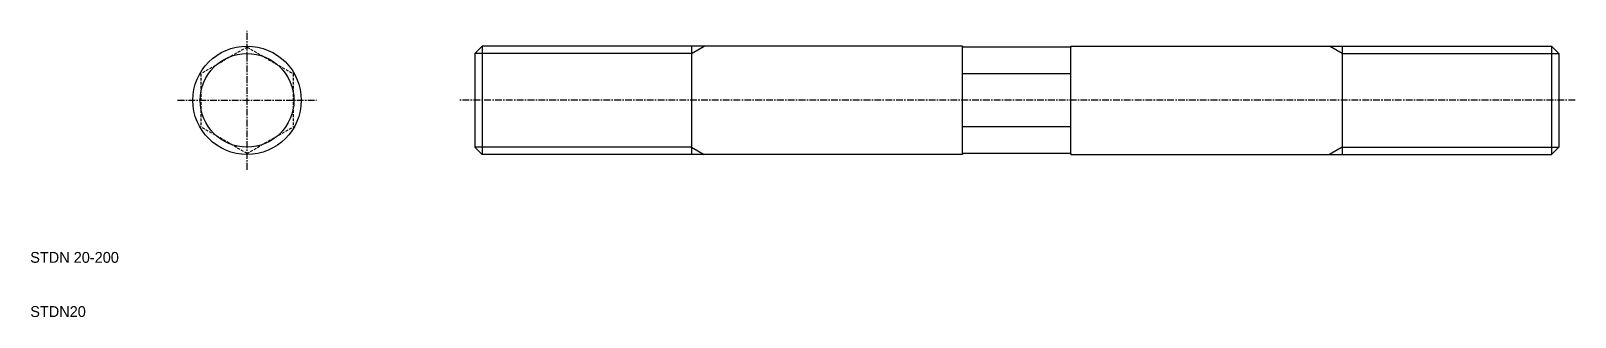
# Model space of a CAD drawing. Extents: x 10 to 295, y 10 to 63.
import ezdxf

# ---------------------------------------------------------------- set-up
doc = ezdxf.new("R2010")
doc.units = 0
doc.linetypes.add('CENTER', pattern=[2, 1.25, -0.25, 0.25, -0.25])
doc.linetypes.add('DASHED', pattern=[0.75, 0.5, -0.25])
doc.layers.get('0').update_dxf_attribs({"linetype": 'CONTINUOUS'})
doc.layers.add('CENTER', color=1, linetype='CENTER')

msp = doc.modelspace()

# ---------------------------------------------------------------- linework, layer by layer
at = {"color": 7, "linetype": 'CONTINUOUS'}
for p, q in [((93.35, 60), (92, 58.65)), ((93.35, 60), (93.35, 40)), ((182, 60), (93.35, 60)), ((132, 60), (132, 40)), ((182, 40), (182, 60)), ((182, 60), (182, 59.81)), ((202, 40), (202, 60)), ((202, 60), (202, 59.81)), ((202, 60), (290.65, 60)), ((252, 60), (252, 40)), ((290.65, 60), (290.65, 40)), ((290.65, 60), (292, 58.65)), ((92, 58.65), (92, 41.35)), ((202, 59.81), (182, 59.81)), ((292, 58.65), (292, 41.35)), ((202, 54.91), (182, 54.91)), ((202, 45.09), (182, 45.09)), ((93.35, 40), (92, 41.35)), ((182, 40), (93.35, 40)), ((202, 40.19), (182, 40.19)), ((182, 40.19), (182, 40)), ((202, 40.19), (202, 40)), ((202, 40), (290.65, 40)), ((290.65, 40), (292, 41.35))]:
    msp.add_line(p, q, dxfattribs=at)
at = {"color": 3, "linetype": 'CONTINUOUS'}
for p, q in [((132, 58.65), (134.34, 60)), ((252, 58.65), (249.66, 60)), ((132, 58.65), (92, 58.65)), ((252, 58.65), (292, 58.65)), ((132, 41.35), (92, 41.35)), ((132, 41.35), (134.34, 40)), ((252, 41.35), (249.66, 40)), ((252, 41.35), (292, 41.35))]:
    msp.add_line(p, q, dxfattribs=at)
at = {"color": 3, "linetype": 'DASHED'}
for p, q in [((50, 59.81), (41.5, 54.91)), ((50, 59.81), (58.5, 54.91)), ((41.5, 54.91), (41.5, 45.09)), ((58.5, 54.91), (58.5, 45.09)), ((50, 40.19), (41.5, 45.09)), ((50, 40.19), (58.5, 45.09))]:
    msp.add_line(p, q, dxfattribs=at)
at = {"color": 7, "linetype": 'CONTINUOUS'}
msp.add_circle((50, 50), 10, dxfattribs=at)
at = {"color": 3, "linetype": 'CONTINUOUS'}
msp.add_circle((50, 50), 8.65, dxfattribs=at)
at = {"layer": 'CENTER', "color": 1, "linetype": 'CENTER'}
for p, q in [((50, 37.19), (50, 62.81)), ((37.19, 50), (62.81, 50)), ((295, 50), (89, 50))]:
    msp.add_line(p, q, dxfattribs=at)

# ---------------------------------------------------------------- texts
at = {"color": 7, "linetype": 'CONTINUOUS'}
for s, p in [('STDN 20-200', (10, 20)), ('STDN20', (10, 10))]:
    msp.add_text(s, height=2, dxfattribs=at).set_placement(p)

doc.saveas('drawing.dxf')
